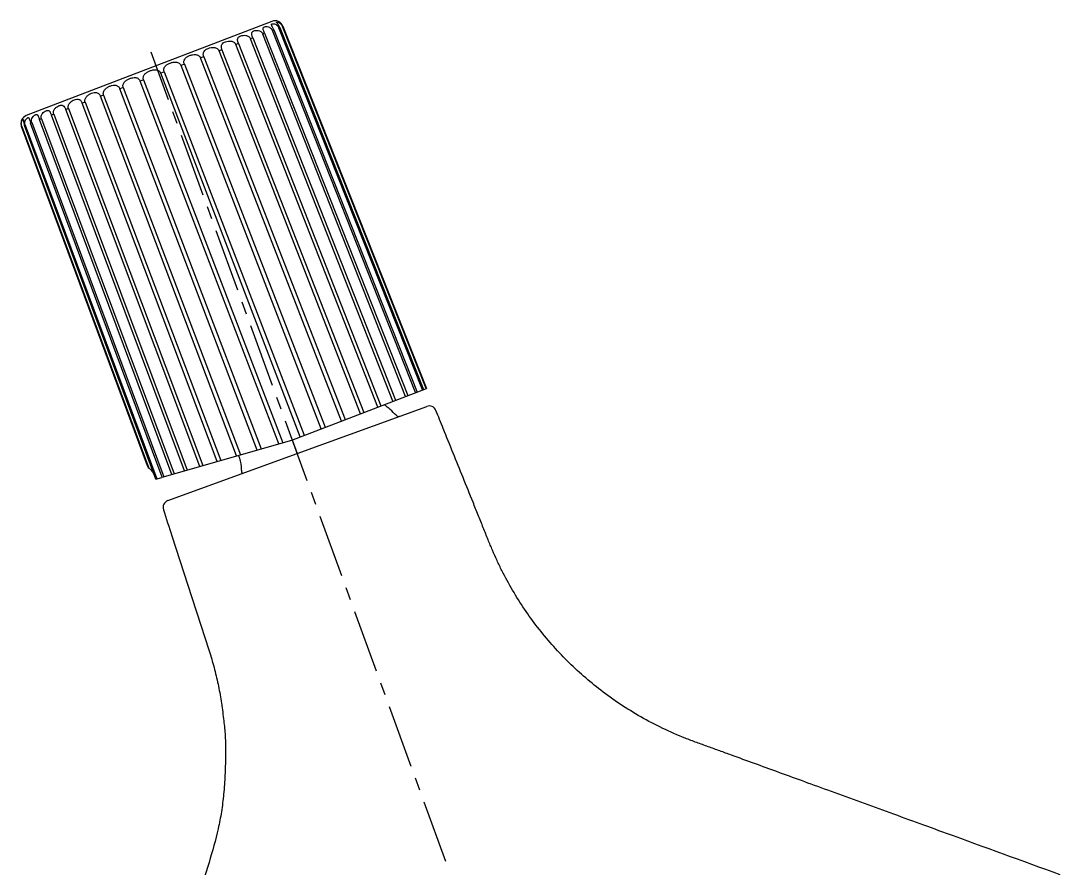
# Model space of a CAD drawing. Extents: x 2439 to 3033, y -7661 to -7241.
# Drawn here: x 2562.9 to 2706.4, y -7461.1 to -7344 of the extents above; entities that cross this region are included whole.
import ezdxf

# ---------------------------------------------------------------- set-up
doc = ezdxf.new("R2010")
doc.units = 0
doc.header["$LTSCALE"] = 7
doc.header["$MEASUREMENT"] = 0
doc.linetypes.add('CENTER', pattern=[2, 1.25, -0.25, 0.25, -0.25])
doc.layers.get('0').update_dxf_attribs({"color": 2, "linetype": 'CONTINUOUS'})
doc.layers.add('CL', color=1, linetype='CENTER')
doc.layers.add('D', color=2, linetype='CONTINUOUS')

msp = doc.modelspace()

# ---------------------------------------------------------------- linework, layer by layer
at = {"color": 7, "linetype": 'Continuous'}
for p, q in [((2597.54208, -7344.06032), (2563.62915, -7357.08035)), ((2599.08794, -7344.73912), (2618.92793, -7394.76393)), ((2580.37214, -7405.47386), (2562.97228, -7358.60262)), ((2600.29585, -7401.91726), (2618.92793, -7394.76393)), ((2601.0599, -7403.76646), (2618.94628, -7397.25635)), ((2582.41204, -7407.04639), (2600.29585, -7401.91726)), ((2600.37574, -7401.88658), (2601.05995, -7403.76644)), ((2583.1735, -7410.27658), (2601.0599, -7403.76646)), ((2581.52285, -7407.30142), (2582.37573, -7407.05681)), ((2593.34969, -7406.30567), (2593.44376, -7406.53851))]:
    msp.add_line(p, q, dxfattribs=at)
for centre, radius, start, end in [((2597.97247, -7345.18152), 1.2, 21.6334248, 111.0000274), ((2564.05884, -7358.19974), 1.2, 110.9999726, 155.4660472), ((2607.31203, -7405.21114), 10, 42.3684652, 54.9880767), ((2615.0697, -7398.13522), 0.5, 222.3684652, 290), ((2619.2883, -7398.19604), 1, 21.9976874, 110), ((2562.28146, -7415.16111), 20.52054, 27.145772, 28.167377)]:
    msp.add_arc(centre, radius, start, end, dxfattribs=at)
at = {"color": 0}
msp.add_arc((2583.51552, -7411.21627), 1, 110, 197.999884, dxfattribs=at)
at = {"color": 7, "linetype": 'Continuous'}
for points, knots in [([(2562.96592, -7357.7048), (2562.9373, -7357.78119), (2562.86046, -7358.07585), (2562.89519, -7358.39494), (2562.97228, -7358.60262)], [0, 0, 0, 0, 0.269135417, 1, 1, 1, 1]), ([(2706.44817, -7461.96637), (2701.21238, -7460.0607), (2693.21159, -7457.14865), (2682.51364, -7453.25492), (2675.83113, -7450.82267), (2670.82215, -7448.99957), (2667.44562, -7447.77058), (2664.2249, -7446.59843), (2661.56353, -7445.62948), (2659.43435, -7444.85504), (2658.10396, -7444.37014), (2657.03964, -7443.98246), (2655.97376, -7443.59901), (2654.1171, -7442.90487), (2651.52109, -7441.76782), (2648.51045, -7440.19054), (2645.65851, -7438.42971), (2642.18174, -7435.93617), (2638.2576, -7432.49588), (2634.84258, -7428.62291), (2632.42593, -7425.28457), (2630.77678, -7422.66901), (2629.54497, -7420.40587), (2628.64797, -7418.55115), (2628.01508, -7417.12666), (2627.39994, -7415.61181), (2626.7421, -7413.99119), (2626.04902, -7412.26767), (2625.11805, -7409.95203), (2623.96641, -7407.10177), (2622.59407, -7403.71078), (2621.34742, -7400.62367), (2620.55281, -7398.65644), (2620.2155, -7397.82147)], [0, 0, 0, 0, 0.1452411554, 0.221942591, 0.2967619349, 0.3306147323, 0.3608919572, 0.3904273246, 0.4199569453, 0.4347213472, 0.4494862217, 0.456868132, 0.4642484137, 0.4790139428, 0.5085319177, 0.5380543943, 0.5675425252, 0.595825219, 0.6495118392, 0.7031838905, 0.7300317058, 0.7568795298, 0.7837290353, 0.7971482245, 0.8105766073, 0.8243529454, 0.8397649869, 0.8561698676, 0.872776611, 0.9048228127, 0.9363033788, 0.968134546, 0.9916087378, 0.9916087378, 0.9916087378, 0.9916087378]), ([(2592.94696, -7404.02513), (2593.12487, -7404.53375), (2593.28984, -7405.29784), (2593.34309, -7406.07145), (2593.34969, -7406.30567)], [0, 0, 0, 0, 0.69636377, 1, 1, 1, 1]), ([(2581.22933, -7406.50664), (2581.14003, -7406.3564), (2580.95058, -7406.08053), (2580.68371, -7405.86874), (2580.54256, -7405.79906)], [0, 0, 0, 0, 0.526126622, 1, 1, 1, 1])]:
    msp.add_open_spline(points, degree=3, knots=knots, dxfattribs=at)
at = {"color": 0}
msp.add_open_spline([(2582.56446, -7411.52528), (2582.95642, -7412.73163), (2583.83982, -7415.45047), (2585.21474, -7419.68175), (2586.44308, -7423.46305), (2587.42662, -7426.48801), (2588.03928, -7428.37897), (2588.5323, -7429.88998), (2588.89983, -7431.02325), (2589.25087, -7432.1632), (2589.6758, -7433.69421), (2590.13363, -7435.62592), (2590.50834, -7437.59199), (2590.72989, -7439.19079), (2590.86703, -7440.3649), (2590.9885, -7441.45632), (2591.10208, -7442.56875), (2591.15229, -7443.97441), (2591.14972, -7445.88347), (2591.08514, -7448.24004), (2590.92222, -7450.76548), (2590.60939, -7453.23544), (2589.99998, -7456.39962), (2589.12338, -7459.49322), (2588.1435, -7462.56905), (2587.38597, -7464.87807), (2586.62002, -7467.17961), (2585.60551, -7470.25077), (2584.34738, -7474.09436), (2582.82901, -7478.70448), (2581.31302, -7483.31497), (2579.29148, -7489.46228), (2576.76427, -7497.14634), (2573.73178, -7506.36726), (2570.69926, -7515.58816), (2568.67758, -7521.73543), (2567.66674, -7524.80907)], degree=3, knots=[0.008107094, 0.008107094, 0.008107094, 0.008107094, 0.0400531095, 0.0801061198, 0.1201588932, 0.1401855251, 0.1602172364, 0.170220668, 0.1802157052, 0.1902224582, 0.2002587798, 0.220227273, 0.240204787, 0.2506379143, 0.2608722135, 0.2699753155, 0.2782975753, 0.2890262271, 0.3053789112, 0.3263752135, 0.3483915308, 0.3690877334, 0.3890349328, 0.4294937495, 0.4499601815, 0.4703481574, 0.4906943197, 0.5110519062, 0.5518072397, 0.5925511098, 0.6332953448, 0.6740407815, 0.7555304763, 0.8370203101, 0.9185101555, 1, 1, 1, 1], dxfattribs=at)
at = {"layer": 'CL'}
msp.add_line((2621.58034, -7460.14829), (2580.87841, -7348.31592), dxfattribs=at)
at = {"layer": 'D'}
for p, q in [((2597.80127, -7345.23303), (2597.61967, -7345.30274)), ((2617.40006, -7395.35052), (2597.62012, -7345.30256)), ((2597.80136, -7345.23299), (2617.61429, -7395.26827)), ((2598.64235, -7344.91017), (2598.53156, -7344.95269)), ((2618.34518, -7394.98766), (2598.53196, -7344.95254)), ((2598.64252, -7344.9101), (2618.47586, -7394.93749)), ((2599.08794, -7344.73912), (2599.01204, -7344.76825)), ((2618.84586, -7394.79544), (2599.01237, -7344.76812)), ((2594.9097, -7346.34299), (2594.6015, -7346.4613)), ((2614.27998, -7396.5484), (2594.60204, -7346.46109)), ((2594.90962, -7346.34302), (2614.64354, -7396.40882)), ((2596.54676, -7345.71459), (2596.2988, -7345.80977)), ((2616.03378, -7395.87507), (2596.2993, -7345.80957)), ((2596.54676, -7345.71458), (2596.48994, -7345.57102)), ((2596.54676, -7345.71458), (2616.32627, -7395.76277)), ((2590.65762, -7347.97521), (2590.253, -7348.13053)), ((2609.79103, -7398.27182), (2590.25356, -7348.13032)), ((2590.65737, -7347.97531), (2610.26834, -7398.08857)), ((2592.93041, -7347.10277), (2592.56956, -7347.24129)), ((2612.18184, -7397.35393), (2592.57011, -7347.24108)), ((2592.93024, -7347.10283), (2612.60752, -7397.1905)), ((2588.1473, -7348.93884), (2587.70887, -7349.10713)), ((2607.16642, -7399.27947), (2587.70942, -7349.10692)), ((2588.14697, -7348.93896), (2607.68361, -7399.08091)), ((2582.66563, -7351.04305), (2582.19254, -7351.22465)), ((2582.66518, -7351.04322), (2602.03653, -7401.24897)), ((2585.46126, -7349.96991), (2584.99982, -7350.14704)), ((2604.37263, -7400.35208), (2585.00034, -7350.14684)), ((2585.46086, -7349.97006), (2604.91697, -7400.1431)), ((2579.82926, -7352.13183), (2579.35617, -7352.31344)), ((2598.49697, -7402.43318), (2579.35661, -7352.31326)), ((2579.82876, -7352.13202), (2599.07353, -7402.26783)), ((2601.47846, -7401.46323), (2582.19303, -7351.22446)), ((2577.02198, -7353.20945), (2576.56054, -7353.38658)), ((2595.52095, -7403.28671), (2576.56093, -7353.38642)), ((2577.02145, -7353.20965), (2596.0828, -7403.12558)), ((2571.7688, -7355.22596), (2571.36417, -7355.38128)), ((2589.99428, -7404.87178), (2571.36442, -7355.38118)), ((2571.76824, -7355.22616), (2590.4861, -7404.73073)), ((2574.31292, -7354.24936), (2573.8745, -7354.41765)), ((2592.66331, -7404.10629), (2573.87482, -7354.41753)), ((2574.31238, -7354.24956), (2593.19667, -7403.95333)), ((2567.42029, -7356.89519), (2567.11209, -7357.0135)), ((2567.41977, -7356.89539), (2585.85197, -7406.05981)), ((2569.45224, -7356.1152), (2569.09138, -7356.25372)), ((2587.57938, -7405.56438), (2569.09155, -7356.25365)), ((2569.4517, -7356.1154), (2588.01767, -7405.43868)), ((2562.96718, -7357.70146), (2562.96592, -7357.7048)), ((2562.96718, -7357.70146), (2562.96593, -7357.70483)), ((2582.41222, -7407.04633), (2564.22044, -7358.1235)), ((2564.40213, -7358.05375), (2564.22053, -7358.12346)), ((2564.40169, -7358.05392), (2582.63244, -7406.98318)), ((2565.4212, -7357.49721), (2565.47503, -7357.6419)), ((2583.7413, -7406.66515), (2565.47503, -7357.6419)), ((2565.72299, -7357.54672), (2565.47504, -7357.6419)), ((2565.7225, -7357.54691), (2584.0421, -7406.57888)), ((2585.47788, -7406.16709), (2567.11217, -7357.01346)), ((2563.00975, -7358.58824), (2562.97252, -7358.60253)), ((2563.00944, -7358.58835), (2580.54256, -7405.79906)), ((2581.5232, -7407.30131), (2563.37928, -7358.44639)), ((2563.49023, -7358.4038), (2563.37945, -7358.44632)), ((2563.48985, -7358.40394), (2581.6575, -7407.26279))]:
    msp.add_line(p, q, dxfattribs=at)
for points, knots in [([(2594.90962, -7346.34302), (2594.88369, -7346.27725), (2594.83769, -7346.15146), (2594.78493, -7345.97295), (2594.75784, -7345.81759), (2594.76143, -7345.68659), (2594.79835, -7345.5789), (2594.86503, -7345.49415), (2594.95498, -7345.42824), (2595.11015, -7345.35594), (2595.35517, -7345.30423), (2595.69531, -7345.31566), (2595.99705, -7345.43275), (2596.19907, -7345.6188), (2596.27302, -7345.7429), (2596.2993, -7345.80957)], [0, 0, 0, 0, 0.082900486, 0.156984151, 0.218033087, 0.267172078, 0.309033442, 0.349136531, 0.39162289, 0.438666146, 0.54901097, 0.681571635, 0.833769716, 0.915961817, 1, 1, 1, 1]), ([(2596.48995, -7345.57103), (2596.4474, -7345.46338), (2596.38753, -7345.31755), (2596.33929, -7345.13409), (2596.33182, -7345.03376), (2596.35211, -7344.95163), (2596.39952, -7344.88821), (2596.468, -7344.84136), (2596.59294, -7344.7923), (2596.79873, -7344.76751), (2597.09133, -7344.80726), (2597.4113, -7344.96694), (2597.57113, -7345.17861), (2597.62012, -7345.30256)], [0, 0, 0, 0, 0.160227448, 0.217706224, 0.261994044, 0.298119386, 0.332168695, 0.369080813, 0.411567599, 0.516959432, 0.651780957, 0.815510554, 1, 1, 1, 1]), ([(2597.52526, -7344.6364), (2597.51698, -7344.61547), (2597.50377, -7344.57786), (2597.49517, -7344.5244), (2597.50236, -7344.47971), (2597.52636, -7344.4447), (2597.56392, -7344.41974), (2597.63626, -7344.39474), (2597.76009, -7344.38697), (2597.9418, -7344.41531), (2598.15995, -7344.50387), (2598.38228, -7344.67896), (2598.49275, -7344.85353), (2598.53196, -7344.95254)], [0, 0, 0, 0, 0.046691575, 0.082496335, 0.111334173, 0.138252701, 0.167962483, 0.203378218, 0.296046706, 0.42164377, 0.582715321, 0.779036259, 1, 1, 1, 1]), ([(2597.80136, -7345.23299), (2597.75341, -7345.1119), (2597.67702, -7344.94776), (2597.57758, -7344.75258), (2597.53941, -7344.67213), (2597.52526, -7344.6364)], [0, 0, 0, 0, 0.594243156, 0.824638152, 1, 1, 1, 1]), ([(2598.21512, -7344.21418), (2598.21245, -7344.20745), (2598.20839, -7344.19505), (2598.21521, -7344.16792), (2598.26288, -7344.15493), (2598.33331, -7344.16242), (2598.44155, -7344.19062), (2598.57894, -7344.25415), (2598.73893, -7344.366), (2598.89756, -7344.53793), (2598.97983, -7344.68604), (2599.01237, -7344.76812)], [0, 0, 0, 0, 0.019670069, 0.034505204, 0.070418445, 0.134909187, 0.233506278, 0.369461036, 0.545524098, 0.760061568, 1, 1, 1, 1]), ([(2598.64252, -7344.9101), (2598.60427, -7344.81361), (2598.52107, -7344.64527), (2598.38518, -7344.44419), (2598.2868, -7344.32217), (2598.23564, -7344.25276), (2598.21981, -7344.226), (2598.21512, -7344.21418)], [0, 0, 0, 0, 0.380002171, 0.684016572, 0.887030144, 0.953466743, 1, 1, 1, 1]), ([(2590.65737, -7347.97531), (2590.63154, -7347.9093), (2590.59179, -7347.77877), (2590.5666, -7347.5864), (2590.58253, -7347.41194), (2590.65671, -7347.21463), (2590.84508, -7347.02091), (2591.14533, -7346.8722), (2591.50227, -7346.77862), (2591.90251, -7346.76202), (2592.24625, -7346.86429), (2592.46681, -7347.04921), (2592.54393, -7347.17417), (2592.57011, -7347.24108)], [0, 0, 0, 0, 0.071294232, 0.136603329, 0.19401189, 0.24572764, 0.345831827, 0.456194338, 0.579888084, 0.71453073, 0.855637411, 0.927732303, 1, 1, 1, 1]), ([(2592.93024, -7347.10283), (2592.90437, -7347.03697), (2592.86166, -7346.9087), (2592.81305, -7346.68012), (2592.82153, -7346.46398), (2592.91402, -7346.30062), (2593.00702, -7346.20752), (2593.12211, -7346.13208), (2593.30849, -7346.04758), (2593.58683, -7345.98046), (2593.96064, -7345.97604), (2594.28667, -7346.08451), (2594.49983, -7346.2697), (2594.57579, -7346.39428), (2594.60204, -7346.46109)], [0, 0, 0, 0, 0.076328488, 0.145226224, 0.252801301, 0.298643725, 0.344656109, 0.393478155, 0.446304579, 0.564799479, 0.699328481, 0.845928595, 0.922572527, 1, 1, 1, 1]), ([(2588.14697, -7348.93896), (2588.12119, -7348.87277), (2588.08428, -7348.73941), (2588.07233, -7348.54048), (2588.10814, -7348.35853), (2588.21272, -7348.15043), (2588.43497, -7347.94762), (2588.76855, -7347.78433), (2589.153, -7347.67906), (2589.57153, -7347.65364), (2589.92628, -7347.75273), (2590.15012, -7347.93817), (2590.22747, -7348.06337), (2590.25356, -7348.13032)], [0, 0, 0, 0, 0.067650026, 0.130720304, 0.188169163, 0.242145669, 0.349980728, 0.466992967, 0.593765762, 0.727224581, 0.863091211, 0.931566752, 1, 1, 1, 1]), ([(2582.66518, -7351.04322), (2582.61515, -7350.91355), (2582.59503, -7350.69418), (2582.68669, -7350.43613), (2582.83654, -7350.21301), (2583.10569, -7349.99579), (2583.48298, -7349.81303), (2583.89565, -7349.69503), (2584.32622, -7349.66284), (2584.68209, -7349.76575), (2584.89955, -7349.95478), (2584.97453, -7350.07994), (2585.00034, -7350.14684)], [0, 0, 0, 0, 0.124548174, 0.184214281, 0.243154748, 0.363197252, 0.488613023, 0.617196419, 0.745651244, 0.87201143, 0.935745768, 1, 1, 1, 1]), ([(2585.46086, -7349.97006), (2585.41107, -7349.84166), (2585.38182, -7349.63039), (2585.45454, -7349.37501), (2585.58448, -7349.15833), (2585.83369, -7348.94746), (2586.19332, -7348.77272), (2586.59649, -7348.65928), (2587.02518, -7348.62865), (2587.38402, -7348.72788), (2587.60683, -7348.9147), (2587.68346, -7349.03997), (2587.70942, -7349.10692)], [0, 0, 0, 0, 0.126283807, 0.184595575, 0.2410618, 0.355559145, 0.477543254, 0.605928249, 0.737357788, 0.868399238, 0.93415593, 1, 1, 1, 1]), ([(2579.82876, -7352.13202), (2579.77933, -7352.00322), (2579.7616, -7351.7102), (2579.9738, -7351.34058), (2580.30033, -7351.07859), (2580.55137, -7350.95347), (2580.68244, -7350.90139)], [0, 0, 0, 0, 0.250096738, 0.49458646, 0.744314615, 1, 1, 1, 1]), ([(2580.68244, -7350.90139), (2580.81804, -7350.84752), (2581.09573, -7350.76396), (2581.45895, -7350.73558), (2581.73838, -7350.79198), (2581.93199, -7350.88383), (2582.09302, -7351.02972), (2582.16697, -7351.15658), (2582.19303, -7351.22446)], [0, 0, 0, 0, 0.254694896, 0.503686743, 0.626169139, 0.74863493, 0.873081186, 1, 1, 1, 1]), ([(2577.02145, -7353.20965), (2576.99588, -7353.14266), (2576.96784, -7352.99947), (2577.00296, -7352.7135), (2577.19857, -7352.39889), (2577.54008, -7352.13471), (2577.92572, -7351.94627), (2578.32838, -7351.82963), (2578.67374, -7351.81096), (2578.9344, -7351.8765), (2579.17519, -7352.00693), (2579.30702, -7352.18342), (2579.35661, -7352.31326)], [0, 0, 0, 0, 0.064253725, 0.12798786, 0.254347802, 0.382803624, 0.511386995, 0.636802807, 0.756844419, 0.815784974, 0.87545123, 1, 1, 1, 1]), ([(2571.76824, -7355.22616), (2571.74284, -7355.15895), (2571.71653, -7355.01416), (2571.7588, -7354.72658), (2571.95612, -7354.41556), (2572.28416, -7354.1544), (2572.6403, -7353.97539), (2572.99746, -7353.87352), (2573.29833, -7353.87553), (2573.5153, -7353.9602), (2573.66366, -7354.07145), (2573.78788, -7354.22728), (2573.84969, -7354.35109), (2573.87482, -7354.41753)], [0, 0, 0, 0, 0.068432535, 0.136907877, 0.272774262, 0.406234137, 0.533006905, 0.650019182, 0.757853449, 0.811830004, 0.869278968, 0.932349452, 1, 1, 1, 1]), ([(2574.31238, -7354.24956), (2574.28688, -7354.18244), (2574.25999, -7354.03808), (2574.30057, -7353.75015), (2574.50084, -7353.43629), (2574.83991, -7353.17221), (2575.21544, -7352.98674), (2575.59961, -7352.87596), (2575.9259, -7352.86591), (2576.16746, -7352.93999), (2576.39239, -7353.08111), (2576.51201, -7353.25769), (2576.56093, -7353.38642)], [0, 0, 0, 0, 0.06584347, 0.131599969, 0.262641186, 0.394071771, 0.522456753, 0.644440915, 0.758937428, 0.815403732, 0.873715637, 1, 1, 1, 1]), ([(2569.4517, -7356.1154), (2569.42639, -7356.04816), (2569.40006, -7355.9037), (2569.44024, -7355.6187), (2569.62725, -7355.31269), (2569.9358, -7355.05721), (2570.26367, -7354.88792), (2570.58631, -7354.79752), (2570.85592, -7354.81544), (2571.04307, -7354.91243), (2571.17165, -7355.03142), (2571.28165, -7355.19124), (2571.33945, -7355.31485), (2571.36442, -7355.38118)], [0, 0, 0, 0, 0.072266881, 0.144361569, 0.285468004, 0.420111732, 0.543805441, 0.654167984, 0.754271427, 0.80598719, 0.863395819, 0.928705107, 1, 1, 1, 1]), ([(2564.40169, -7358.05392), (2564.35516, -7357.92902), (2564.33227, -7357.66479), (2564.46323, -7357.33201), (2564.65407, -7357.10669), (2564.82359, -7356.98742), (2564.94926, -7356.94026), (2565.0315, -7356.92926), (2565.10917, -7356.94467), (2565.1792, -7356.99212), (2565.24079, -7357.07169), (2565.3277, -7357.2403), (2565.38078, -7357.38873), (2565.4212, -7357.49721)], [0, 0, 0, 0, 0.184487799, 0.348217181, 0.483040175, 0.588432108, 0.63091894, 0.667831118, 0.701880425, 0.738005531, 0.782293008, 0.839771744, 1, 1, 1, 1]), ([(2565.7225, -7357.54691), (2565.69742, -7357.47977), (2565.66932, -7357.33807), (2565.69497, -7357.06463), (2565.84086, -7356.77571), (2566.08598, -7356.53962), (2566.30267, -7356.4141), (2566.46635, -7356.36399), (2566.57731, -7356.35279), (2566.68357, -7356.37116), (2566.78306, -7356.42648), (2566.87339, -7356.52143), (2566.95721, -7356.65501), (2567.03745, -7356.82297), (2567.08743, -7356.94724), (2567.11217, -7357.01346)], [0, 0, 0, 0, 0.084037296, 0.166229147, 0.318426978, 0.450988731, 0.561333499, 0.608376769, 0.650863133, 0.690966029, 0.73282687, 0.781965755, 0.843014666, 0.917098483, 1, 1, 1, 1]), ([(2567.41977, -7356.89539), (2567.39457, -7356.82817), (2567.36764, -7356.68477), (2567.40214, -7356.40452), (2567.57184, -7356.10575), (2567.8526, -7355.85891), (2568.10435, -7355.72254), (2568.29941, -7355.66062), (2568.43541, -7355.63968), (2568.56683, -7355.64663), (2568.74486, -7355.70614), (2568.89578, -7355.86109), (2569.01262, -7356.06348), (2569.06671, -7356.18739), (2569.09155, -7356.25365)], [0, 0, 0, 0, 0.077426596, 0.154070309, 0.30067018, 0.435200275, 0.553695133, 0.606521578, 0.655343632, 0.701355794, 0.747197709, 0.854772763, 0.923670672, 1, 1, 1, 1]), ([(2563.00944, -7358.58835), (2562.9787, -7358.50558), (2562.9407, -7358.34047), (2562.94356, -7358.10656), (2562.98761, -7357.91638), (2563.0472, -7357.77723), (2563.10877, -7357.68386), (2563.15609, -7357.63116), (2563.20022, -7357.60892), (2563.22344, -7357.62452), (2563.22872, -7357.63645), (2563.23124, -7357.64324)], [0, 0, 0, 0, 0.239937823, 0.45447387, 0.630537019, 0.76649326, 0.865090804, 0.929581473, 0.965494702, 0.980329907, 1, 1, 1, 1]), ([(2563.23124, -7357.64324), (2563.23566, -7357.65515), (2563.2418, -7357.68564), (2563.25022, -7357.77145), (2563.25876, -7357.92796), (2563.29233, -7358.16832), (2563.34315, -7358.34909), (2563.37928, -7358.44639)], [0, 0, 0, 0, 0.046532979, 0.112968736, 0.31598046, 0.619995205, 1, 1, 1, 1]), ([(2563.48985, -7358.40394), (2563.45273, -7358.30413), (2563.41801, -7358.10049), (2563.46608, -7357.8216), (2563.56893, -7357.60982), (2563.68501, -7357.46717), (2563.78223, -7357.39008), (2563.85272, -7357.36026), (2563.89734, -7357.35368), (2563.93859, -7357.36363), (2563.97384, -7357.39203), (2564.00322, -7357.43752), (2564.01857, -7357.47431), (2564.02642, -7357.4954)], [0, 0, 0, 0, 0.220962798, 0.417283152, 0.578355601, 0.703953644, 0.796622082, 0.832037796, 0.861747564, 0.88866615, 0.917504086, 0.953308823, 1, 1, 1, 1]), ([(2564.02642, -7357.4954), (2564.03982, -7357.53142), (2564.06528, -7357.61674), (2564.12198, -7357.82833), (2564.17505, -7358.00143), (2564.22044, -7358.1235)], [0, 0, 0, 0, 0.175361235, 0.405755426, 1, 1, 1, 1])]:
    msp.add_open_spline(points, degree=3, knots=knots, dxfattribs=at)

doc.saveas('drawing.dxf')
